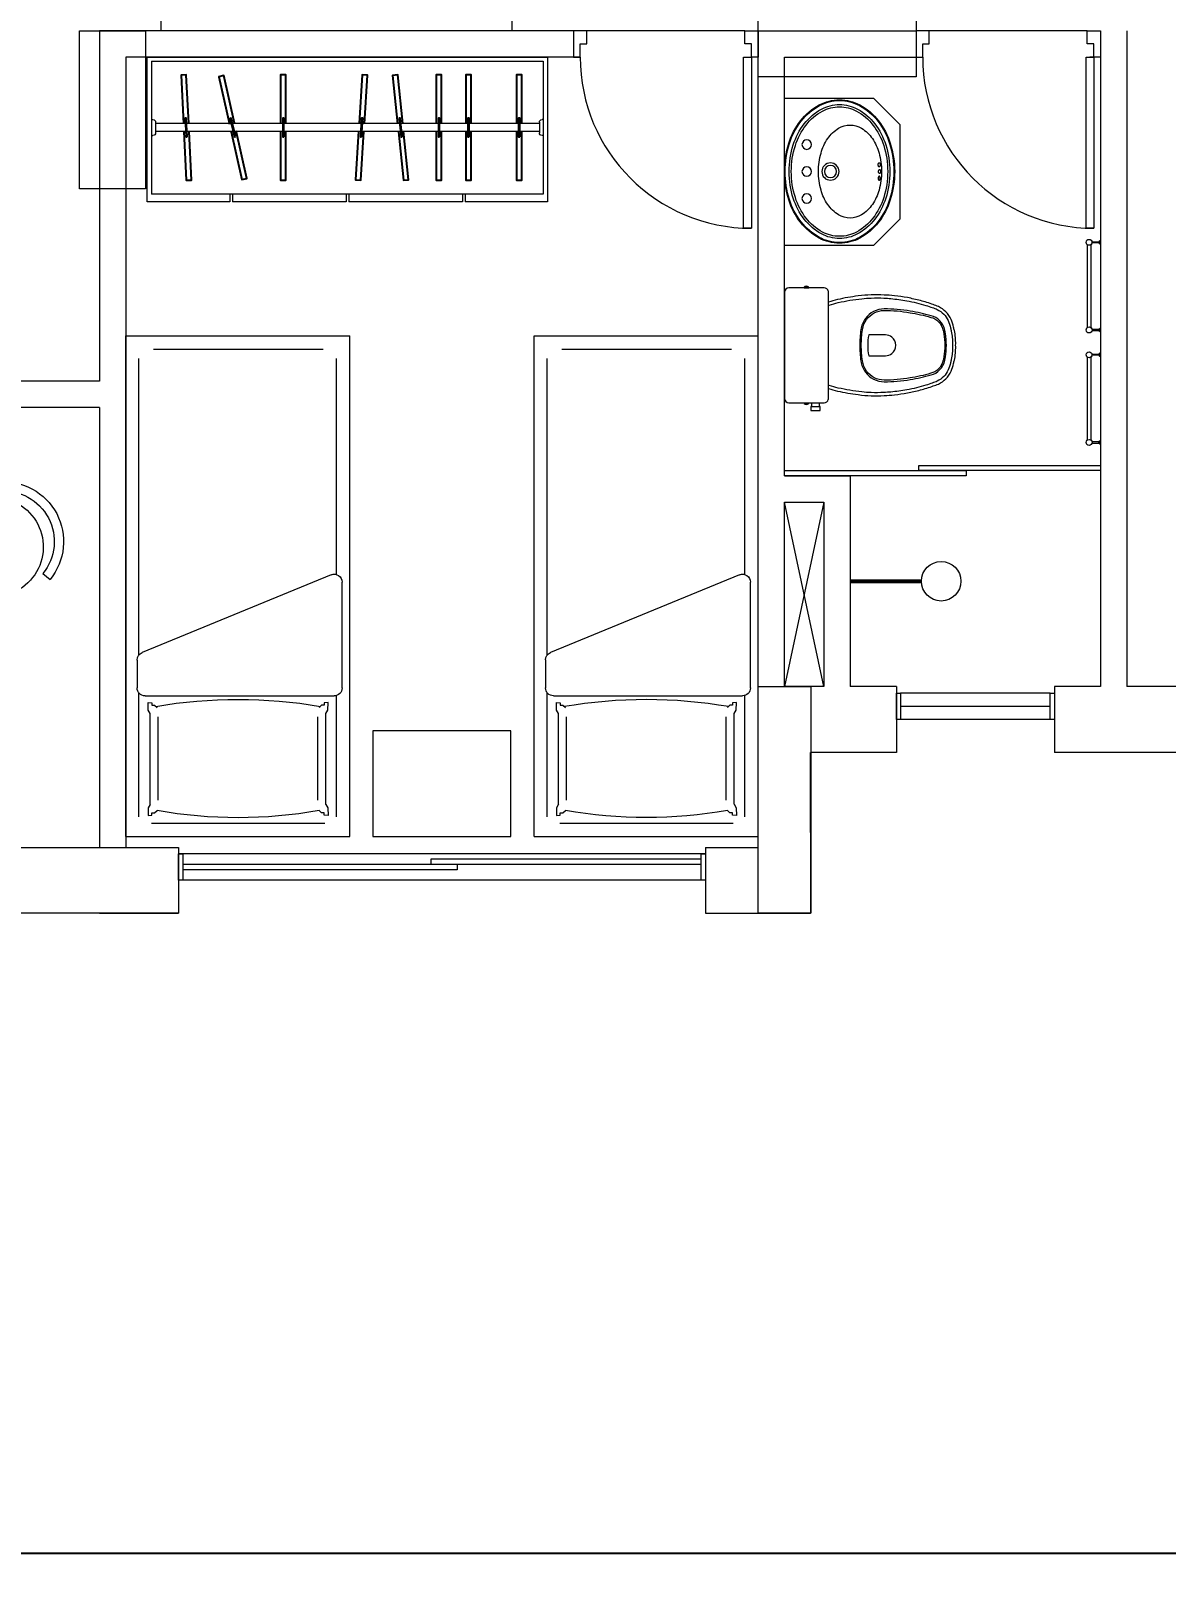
# Model space of a CAD drawing. Header units: millimetres. Extents: x 2878 to 6301, y 540 to 1980.
# Drawn here: x 2933.94 to 2938.25, y 819.73 to 825.56 of the extents above; entities that cross this region are included whole.
import ezdxf

# ---------------------------------------------------------------- set-up
doc = ezdxf.new("R2010")
doc.units = ezdxf.units.MM
doc.header["$LTSCALE"] = 4
for name, color, linetype, lineweight in [('ALVENARIA', 4, 'Continuous', 20), ('COTAS', 35, 'Continuous', 5), ('JANELA', 2, 'Continuous', 20), ('PILAR', 1, 'Continuous', 5), ('PORTA', 2, 'Continuous', 20), ('SOLEIRA', 1, 'Continuous', 5)]:
    doc.layers.add(name, color=color, linetype=linetype, lineweight=lineweight)
doc.layers.add('LAY01', color=7, linetype='Continuous')
doc.styles.get("Standard").update_dxf_attribs({"font": 'arial.ttf'})
doc.dimstyles.new('ISO-25', dxfattribs={"dimscale": 0, "dimtxt": 0.1, "dimasz": 0.05, "dimexe": 0.05, "dimexo": 0.2, "dimgap": 0.01, "dimtad": 1, "dimzin": 4, "dimdsep": 46, "dimtxsty": 'Standard', "dimblk": 'OBLIQUE', "dimcen": 0.1, "dimdle": 0.05, "dimclrt": 256, "dimadec": 0, "dimazin": 0, "dimtfac": 1, "dimtix": 1, "dimtofl": 0, "dimtmove": 0, "dimatfit": 3, "dimfxl": 1, "dimtfillclr": 256, "dimarcsym": 0})

# ---------------------------------------------------------------- blocks, each defined once
blk = doc.blocks.new('Pia22')
at = {"layer": 'COTAS'}
for points in [[(0, -0.409, 0.077226), (0.1047, -0.3927, 0.087001), (0.1881, -0.3491, 0.105687), (0.247, -0.2798, 0.12418), (0.266, -0.2045, 0.12418), (0.247, -0.1292, 0.105687), (0.1881, -0.0599, 0.087001), (0.1047, -0.0163, 0.077226), (0, 0, 0.077226), (-0.1047, -0.0163, 0.087001), (-0.1881, -0.0599, 0.105687), (-0.247, -0.1292, 0.12418), (-0.266, -0.2045, 0.12418), (-0.247, -0.2798, 0.105687), (-0.1881, -0.3491, 0.087001), (-0.1047, -0.3927, 0.077226)], [(0, -0.4062, 0.077226), (0.1038, -0.3901, 0.087001), (0.1864, -0.3469, 0.105687), (0.2445, -0.2785, 0.12418), (0.2632, -0.2045, 0.12418), (0.2445, -0.1305, 0.105687), (0.1864, -0.0621, 0.087001), (0.1038, -0.0189, 0.077226), (0, -0.0028, 0.077226), (-0.1038, -0.0189, 0.087001), (-0.1864, -0.0621, 0.105687), (-0.2445, -0.1305, 0.12418), (-0.2632, -0.2045, 0.12418), (-0.2445, -0.2785, 0.105687), (-0.1864, -0.3469, 0.087001), (-0.1038, -0.3901, 0.077226)], [(0, -0.3912, 0.077226), (0.0993, -0.3758, 0.087001), (0.1772, -0.335, 0.105687), (0.2313, -0.2714, 0.12418), (0.2482, -0.2045, 0.12418), (0.2313, -0.1376, 0.105687), (0.1772, -0.074, 0.087001), (0.0993, -0.0332, 0.077226), (0, -0.0178, 0.077226), (-0.0993, -0.0332, 0.087001), (-0.1772, -0.074, 0.105687), (-0.2313, -0.1376, 0.12418), (-0.2482, -0.2045, 0.12418), (-0.2313, -0.2714, 0.105687), (-0.1772, -0.335, 0.087001), (-0.0993, -0.3758, 0.077226)], [(0, -0.3832, 0.077226), (0.0968, -0.3682, 0.087001), (0.1724, -0.3286, 0.105687), (0.2243, -0.2676, 0.12418), (0.2402, -0.2045, 0.12418), (0.2243, -0.1414, 0.105687), (0.1724, -0.0804, 0.087001), (0.0968, -0.0408, 0.077226), (0, -0.0258, 0.077226), (-0.0968, -0.0408, 0.087001), (-0.1724, -0.0804, 0.105687), (-0.2243, -0.1414, 0.12418), (-0.2402, -0.2045, 0.12418), (-0.2243, -0.2676, 0.105687), (-0.1724, -0.3286, 0.087001), (-0.0968, -0.3682, 0.077226)], [(0, -0.3605, 0.068578), (0.0686, -0.3511, 0.0807), (0.122, -0.3262, 0.107046), (0.1606, -0.2857, 0.137927), (0.1725, -0.2435, 0.137927), (0.1606, -0.2013, 0.107046), (0.122, -0.1608, 0.0807), (0.0686, -0.1359, 0.068578), (0, -0.1265, 0.068578), (-0.0686, -0.1359, 0.0807), (-0.122, -0.1608, 0.107046), (-0.1606, -0.2013, 0.137927), (-0.1725, -0.2435, 0.137927), (-0.1606, -0.2857, 0.107046), (-0.122, -0.3262, 0.0807), (-0.0686, -0.3511, 0.068578)], [(-0.025, -0.3555, 0.051763), (-0.022, -0.3552, 0.065619), (-0.0197, -0.3544, 0.104501), (-0.018, -0.353, 0.173031), (-0.0175, -0.3517, 0.173031), (-0.018, -0.3504, 0.104501), (-0.0197, -0.349, 0.065619), (-0.022, -0.3482, 0.051763), (-0.025, -0.3479, 0.051763), (-0.028, -0.3482, 0.065619), (-0.0303, -0.349, 0.104501), (-0.032, -0.3504, 0.173031), (-0.0325, -0.3517, 0.173031), (-0.032, -0.353, 0.104501), (-0.0303, -0.3544, 0.065619), (-0.028, -0.3552, 0.051763)], [(0, -0.3568, 0.051763), (0.003, -0.3565, 0.065619), (0.0053, -0.3557, 0.104501), (0.007, -0.3543, 0.173031), (0.0075, -0.353, 0.173031), (0.007, -0.3517, 0.104501), (0.0053, -0.3503, 0.065619), (0.003, -0.3495, 0.051763), (0, -0.3492, 0.051763), (-0.003, -0.3495, 0.065619), (-0.0053, -0.3503, 0.104501), (-0.007, -0.3517, 0.173031), (-0.0075, -0.353, 0.173031), (-0.007, -0.3543, 0.104501), (-0.0053, -0.3557, 0.065619), (-0.003, -0.3565, 0.051763)], [(0.025, -0.3555, -0.051763), (0.022, -0.3552, -0.065619), (0.0197, -0.3544, -0.104501), (0.018, -0.353, -0.173031), (0.0175, -0.3517, -0.173031), (0.018, -0.3504, -0.104501), (0.0197, -0.349, -0.065619), (0.022, -0.3482, -0.051763), (0.025, -0.3479, -0.051763), (0.028, -0.3482, -0.065619), (0.0303, -0.349, -0.104501), (0.032, -0.3504, -0.173031), (0.0325, -0.3517, -0.173031), (0.032, -0.353, -0.104501), (0.0303, -0.3544, -0.065619), (0.028, -0.3552, -0.051763)]]:
    blk.add_lwpolyline(points, format="xyb", close=True, dxfattribs=at)
for centre, radius in [((-0.1, -0.083), 0.0177), ((0, -0.083), 0.0177), ((0.1, -0.083), 0.0177), ((0, -0.171), 0.032), ((0, -0.171), 0.0225)]:
    blk.add_circle(centre, radius, dxfattribs=at)
blk = doc.blocks.new('01Chuv_p')
at = {"const_width": 0.015}
blk.add_lwpolyline([(-0.27, 0), (0, 0)], dxfattribs=at)
blk.add_circle((-0.345, 0), 0.075)
blk = doc.blocks.new('P70D')
for points in [[(-0.025, 0.15), (-0.025, 0.8), (-0.055, 0.8), (-0.055, 0.15)], [(-0.7, 0.15), (-0.675, 0.15), (-0.675, 0.1), (-0.65, 0.1), (-0.65, 0.05), (-0.7, 0.05)], [(0, 0.15), (-0.025, 0.15), (-0.025, 0.1), (-0.05, 0.1), (-0.05, 0.05), (0, 0.05)]]:
    blk.add_lwpolyline(points, close=True)
blk = doc.blocks.new('MESA2LUG')
at = {"layer": 'COTAS'}
for p, q in [((-0.2166, 0.6293), (-0.1784, 0.6134)), ((0.2356, 0.6134), (0.2739, 0.6293)), ((-0.2739, -0.6039), (-0.2356, -0.588)), ((0.1784, -0.588), (0.2166, -0.6039))]:
    blk.add_line(p, q, dxfattribs=at)
for radius in [0.483, 0.414]:
    blk.add_circle((0, 0.0127), radius, dxfattribs=at)
for centre, radius, start, end in [((0.0286, 0.5271), 0.2657, 22.61987, 157.38013), ((0.0286, 0.4754), 0.2208, 347.92539, 184.99004), ((0.0286, 0.5271), 0.2242, 22.61986, 157.38014), ((-0.0286, -0.45), 0.2208, 167.92539, 4.99004), ((-0.0286, -0.5017), 0.2657, 202.61987, 337.38013), ((-0.0286, -0.5017), 0.2243, 202.61986, 337.38014)]:
    blk.add_arc(centre, radius, start, end, dxfattribs=at)
blk = doc.blocks.new('VASO_P11')
for points in [[(0, -0.17), (0.205, -0.17, 0.059373), (0.2098, -0.1695, 0.333509), (0.222, -0.154), (0.222, -0.1355), (0.222, -0.1045), (0.222, -0.094), (0.2248, -0.094, 0.252251), (0.2251, -0.0939, 0.160103), (0.228, -0.085, 0.160103), (0.2251, -0.0761, 0.252251), (0.2248, -0.076), (0.222, -0.076), (0.222, -0.017, 0.327853), (0.2069, -0.0003, 0.087637), (0.2038, 0), (0, 0), (-0.2038, 0, 0.087637), (-0.2069, -0.0003, 0.327853), (-0.222, -0.017), (-0.222, -0.076), (-0.2248, -0.076, 0.252251), (-0.2251, -0.0761, 0.160103), (-0.228, -0.085, 0.160103), (-0.2251, -0.0939, 0.252251), (-0.2248, -0.094), (-0.222, -0.094), (-0.222, -0.1045), (-0.236, -0.1045), (-0.236, -0.102), (-0.252, -0.102), (-0.252, -0.12), (-0.252, -0.138), (-0.236, -0.138), (-0.236, -0.1355), (-0.222, -0.1355), (-0.222, -0.154, 0.333509), (-0.2098, -0.1695, 0.059373), (-0.205, -0.17)], [(0, -0.291, 0.041331), (-0.0608, -0.2956, 0.129345), (-0.1036, -0.3127, 0.234638), (-0.1405, -0.385, 0.044666), (-0.1319, -0.486, 0.031515), (-0.1138, -0.5665, 0.151063), (-0.0952, -0.5993, 0.148094), (-0.0588, -0.6192, 0.031073), (-0.0451, -0.6214, 0.035055), (0, -0.6255, 0.035055), (0.0451, -0.6214, 0.031073), (0.0588, -0.6192, 0.148094), (0.0952, -0.5993, 0.151063), (0.1138, -0.5665, 0.031515), (0.1319, -0.486, 0.044666), (0.1405, -0.385, 0.234638), (0.1036, -0.3127, 0.129345), (0.0608, -0.2956, 0.041331)], [(0, -0.297, -0.041434), (0.06, -0.3015, -0.129651), (0.1, -0.3175, -0.234583), (0.1345, -0.385, -0.044678), (0.126, -0.485, -0.031614), (0.108, -0.565, -0.152477), (0.091, -0.595, -0.148725), (0.0575, -0.6134, -0.031624), (0.0444, -0.6155, -0.035113), (0, -0.6195, -0.035113), (-0.0444, -0.6155, -0.031624), (-0.0575, -0.6134, -0.148725), (-0.091, -0.595, -0.152477), (-0.108, -0.565, -0.031614), (-0.126, -0.485, -0.044678), (-0.1345, -0.385, -0.234583), (-0.1, -0.3175, -0.129651), (-0.06, -0.3015, -0.041434)], [(-0.04, -0.391, 0.164444), (-0.032, -0.415, 0.245936), (0, -0.43, 0.245936), (0.032, -0.415, 0.164444), (0.04, -0.391), (0.04, -0.326, 0.108885), (-0.04, -0.326)]]:
    blk.add_lwpolyline(points, format="xyb", close=True)
for points in [[(-0.236, -0.1045), (-0.236, -0.12), (-0.236, -0.1355)], [(-0.2245, -0.093), (-0.2245, -0.085), (-0.2245, -0.077)], [(-0.222, -0.076), (-0.222, -0.094)], [(-0.222, -0.1045), (-0.222, -0.1355)], [(0.222, -0.076), (0.222, -0.094)], [(0.2245, -0.093), (0.2245, -0.085), (0.2245, -0.077)]]:
    blk.add_lwpolyline(points)
for points in [[(-0.167, -0.17, -0.003882), (-0.1765, -0.205, 0.024258), (-0.1905, -0.285, 0.02486), (-0.1945, -0.335, 0.033324), (-0.194, -0.385, 0.02486), (-0.191, -0.425, 0.012268), (-0.184, -0.475, 0.015806), (-0.1725, -0.525, 0.026699), (-0.157, -0.575, 0.021919), (-0.1495, -0.595, 0.174675), (-0.1, -0.6435, 0.045452), (-0.07, -0.653, 0.022856), (-0.0571, -0.6562, 0.041289), (-0.0304, -0.6602, 0.052091), (-0.0228, -0.6606, 0.04333), (0, -0.661, 0.04333), (0.0228, -0.6606, 0.052091), (0.0304, -0.6602, 0.041289), (0.0571, -0.6562, 0.022856), (0.07, -0.653, 0.045452), (0.1, -0.6435, 0.174675), (0.1495, -0.595, 0.021919), (0.157, -0.575, 0.026699), (0.1725, -0.525, 0.015806), (0.184, -0.475, 0.012268), (0.191, -0.425, 0.02486), (0.194, -0.385, 0.033324), (0.1945, -0.335, 0.02486), (0.1905, -0.285, 0.024258), (0.1765, -0.205, -0.003882), (0.167, -0.17)], [(0.1554, -0.1731, 0.003849), (0.1649, -0.2079, -0.027799), (0.18, -0.2984, -0.018883), (0.1825, -0.3355, -0.033646), (0.182, -0.3844, -0.016781), (0.1805, -0.4106, -0.015438), (0.1722, -0.4729, -0.023716), (0.154, -0.5465, -0.013571), (0.1457, -0.5711, -0.02186), (0.1386, -0.59, -0.173345), (0.0952, -0.6325, -0.045814), (0.067, -0.6414, -0.024058), (0.0546, -0.6444, -0.042614), (0.029, -0.6482, -0.066108), (0.0226, -0.6485, -0.047154), (0, -0.649, -0.047154), (-0.0226, -0.6485, -0.066108), (-0.029, -0.6482, -0.042614), (-0.0546, -0.6444, -0.024058), (-0.067, -0.6414, -0.045814), (-0.0952, -0.6325, -0.173345), (-0.1386, -0.59, -0.02186), (-0.1457, -0.5711, -0.013571), (-0.154, -0.5465, -0.023716), (-0.1722, -0.4729, -0.015438), (-0.1805, -0.4106, -0.016781), (-0.182, -0.3844, -0.033646), (-0.1825, -0.3355, -0.018883), (-0.18, -0.2984, -0.027799), (-0.1649, -0.2079, 0.003849), (-0.1554, -0.1731)]]:
    blk.add_lwpolyline(points, format="xyb")
blk = doc.blocks.new('*X95')
at = {"color": 0}
for p, q in [((18.205, 3.1079), (18.2054, 3.1081)), ((18.205, 3.1044), (18.209, 3.1067)), ((18.205, 3.1009), (18.209, 3.1032)), ((18.205, 3.0975), (18.209, 3.0998)), ((18.205, 3.094), (18.209, 3.0963)), ((18.205, 3.0905), (18.209, 3.0928)), ((18.205, 3.0871), (18.209, 3.0894)), ((18.205, 3.0836), (18.209, 3.0859)), ((18.205, 3.0801), (18.209, 3.0825)), ((18.205, 3.0767), (18.209, 3.079)), ((18.205, 3.0732), (18.209, 3.0755)), ((18.205, 3.0698), (18.209, 3.0721)), ((18.205, 3.0663), (18.209, 3.0686)), ((18.205, 3.0628), (18.209, 3.0651)), ((18.205, 3.0594), (18.209, 3.0617)), ((18.205, 3.0559), (18.209, 3.0582)), ((18.205, 3.0524), (18.209, 3.0547)), ((18.205, 3.049), (18.209, 3.0513)), ((18.205, 3.0455), (18.209, 3.0478)), ((18.205, 3.042), (18.209, 3.0443)), ((18.205, 3.0386), (18.209, 3.0409)), ((18.2081, 3.0369), (18.209, 3.0374))]:
    blk.add_line(p, q, dxfattribs=at)
blk = doc.blocks.new('CAB')
at = {"layer": 'LAY01'}
for points in [[(-0.01, 0.015), (-0.01, 0.2), (0.01, 0.2), (0.01, 0.015)], [(0.01, -0.015), (0.01, -0.2), (-0.01, -0.2), (-0.01, -0.015)]]:
    blk.add_lwpolyline(points, dxfattribs=at)
blk.add_lwpolyline([(-0.002, -0.0356), (-0.002, 0.0356), (0.002, 0.0356), (0.002, -0.0356)], close=True, dxfattribs=at)
blk.add_blockref('*X95', (-18.207, -3.0725), dxfattribs=at)
blk = doc.blocks.new('ARMARIO5')
for p, q in [((0.115, -0.015), (0.115, -0.52)), ((1.6017, -0.015), (0.115, -0.015)), ((1.6017, -0.015), (1.6017, -0.52)), ((0.115, -0.2375), (0.12, -0.2375)), ((0.13, -0.2475), (0.13, -0.2875)), ((0.13, -0.2525), (1.5867, -0.2525)), ((0.13, -0.2825), (1.5867, -0.2825)), ((1.5867, -0.2475), (1.5867, -0.2875)), ((1.6017, -0.2375), (1.5967, -0.2375)), ((0.115, -0.2975), (0.12, -0.2975)), ((1.6017, -0.2975), (1.5967, -0.2975)), ((0.115, -0.52), (1.6017, -0.52)), ((0.4117, -0.52), (0.4117, -0.55)), ((0.4217, -0.52), (0.4217, -0.55)), ((0.8533, -0.52), (0.8533, -0.55)), ((0.8633, -0.52), (0.8633, -0.55)), ((1.295, -0.52), (1.295, -0.55)), ((1.305, -0.52), (1.305, -0.55)), ((0.0994, -0.55), (0.4117, -0.55)), ((0.4217, -0.55), (0.8533, -0.55)), ((0.8633, -0.55), (1.295, -0.55)), ((1.305, -0.55), (1.619, -0.55))]:
    blk.add_line(p, q)
blk.add_lwpolyline([(1.619, -0.55), (1.619, 0), (0.0994, 0), (0.0994, -0.55)])
for centre, start, end in [((0.12, -0.2475), 0, 90), ((0.12, -0.2875), 270, 0), ((1.5967, -0.2475), 90, 180), ((1.5967, -0.2875), 180, 270)]:
    blk.add_arc(centre, 0.01, start, end)
for p in [(0.2067, -0.2675), (0.399, -0.2675), (0.5115, -0.2675), (1.1024, -0.2675)]:
    blk.add_blockref('CAB', p)
for p, rotation in [((0.6569, -0.2675), 354.0893786921447), ((0.805, -0.2675), 3.656534792935252), ((1.2937, -0.2675), 347.3364767990632), ((1.4704, -0.2675), 357.2102617145848)]:
    blk.add_blockref('CAB', p, dxfattribs=dict(rotation=rotation))
blk = doc.blocks.new('CAMADESO')
for p, q in [((-0.0021, 1.8725), (-0.0021, -0.0275)), ((-0.0021, 1.8725), (0.8479, 1.8725)), ((0.8479, 1.8725), (0.8479, -0.0275)), ((0.095, 1.8225), (0.7529, 1.8225)), ((0.0479, 1.7976), (0.0479, 1.328)), ((0.0823, 1.7934), (0.0965, 1.7917)), ((0.0831, 1.7641), (0.0823, 1.7934)), ((0.0907, 1.7507), (0.0831, 1.7641)), ((0.0907, 1.7507), (0.0907, 1.4063)), ((0.0965, 1.7917), (0.0965, 1.7833)), ((0.0965, 1.7833), (0.1066, 1.7825)), ((0.1066, 1.7825), (0.1166, 1.7741)), ((0.7413, 1.7825), (0.7313, 1.7741)), ((0.7514, 1.7833), (0.7413, 1.7825)), ((0.7656, 1.7934), (0.7514, 1.7917)), ((0.7514, 1.7917), (0.7514, 1.7833)), ((0.7572, 1.7507), (0.7648, 1.7641)), ((0.7572, 1.7507), (0.7572, 1.4063)), ((0.7648, 1.7641), (0.7656, 1.7934)), ((0.7979, 1.7977), (0.7979, 1.3373)), ((0.1206, 1.7346), (0.1206, 1.4188)), ((0.7273, 1.7346), (0.7273, 1.4188)), ((0.0907, 1.4063), (0.0831, 1.3929)), ((0.7572, 1.4063), (0.7648, 1.3929)), ((0.0831, 1.3929), (0.0823, 1.3636)), ((0.0823, 1.3636), (0.0965, 1.3653)), ((0.0965, 1.3737), (0.1066, 1.3745)), ((0.0965, 1.3653), (0.0965, 1.3737)), ((0.1066, 1.3745), (0.1166, 1.3828)), ((0.7413, 1.3745), (0.7313, 1.3828)), ((0.7514, 1.3737), (0.7413, 1.3745)), ((0.7514, 1.3653), (0.7514, 1.3737)), ((0.7656, 1.3636), (0.7514, 1.3653)), ((0.7648, 1.3929), (0.7656, 1.3636)), ((0.041, 1.2027), (0.041, 1.3088)), ((0.071, 1.3388), (0.7886, 1.3388)), ((0.8186, 1.3088), (0.8186, 0.9071)), ((0.0479, 1.1835), (0.0479, 0.0581)), ((0.7779, 0.8791), (0.0602, 1.1747)), ((0.7979, 0.8786), (0.7979, 0.0581)), ((0.1036, 0.0225), (0.747, 0.0225)), ((-0.0021, -0.0275), (0.8479, -0.0275))]:
    blk.add_line(p, q)
for centre, radius, start, end in [((0.4239, 0.0469), 1.7544, 79.90998, 100.09002), ((0.4239, 3.2024), 1.8503, 260.28048, 279.71952), ((0.071, 1.3088), 0.03, 90, 180), ((0.7886, 1.3088), 0.03, 0, 90), ((0.071, 1.2027), 0.03, 180, 248.94125), ((0.7886, 0.9071), 0.03, 248.94125, 0)]:
    blk.add_arc(centre, radius, start, end)
blk = doc.blocks.new('BATH_towel_013')
for points in [[(-0.001, 0.421), (-0.001, 0.382), (0.004, 0.382), (0.004, 0.421)], [(0.014, 0.406), (0.014, 0.397), (0.072, 0.397), (0.072, 0.406)], [(-0.001, -0.381), (-0.001, -0.342), (0.004, -0.342), (0.004, -0.381)], [(0.014, -0.366), (0.014, -0.357), (0.072, -0.357), (0.072, -0.366)]]:
    blk.add_lwpolyline(points, close=True)
for points in [[(0.085, -0.339), (0.085, 0.379)], [(0.113, 0.379), (0.113, -0.339)]]:
    blk.add_lwpolyline(points)
for centre in [(0.099, 0.401), (0.099, -0.361)]:
    blk.add_circle(centre, 0.026)
for centre in [(0.001, 0.401), (0.001, -0.361)]:
    blk.add_arc(centre, 0.013, 281.9596, 78.0404)
blk = doc.blocks.new('PILAR')
at = {"layer": 'PILAR', "ltscale": 0.01}
blk.add_lwpolyline([(-0.15, 0), (0.1, 0), (0.1, -0.6), (-0.15, -0.6)], close=True, dxfattribs=at)
blk = doc.blocks.new('_Oblique')
at = {"color": 0, "linetype": 'ByBlock', "lineweight": -2}
blk.add_line((-0.5, -0.5), (0.5, 0.5), dxfattribs=at)
blk = doc.blocks.new('*D545')
at = {"layer": 'COTAS', "color": 0, "lineweight": -2, "transparency": 16777216}
for p, q in [((2907.4441, 822.0053), (2907.4441, 819.7264)), ((2952.7953, 822.0053), (2952.7953, 819.7264)), ((2907.3941, 819.7764), (2952.8453, 819.7764))]:
    blk.add_line(p, q, dxfattribs=at)
at = {"layer": 'Defpoints', "color": 0, "transparency": 16777216}
for p in [(2907.4441, 822.2053), (2952.7953, 822.2053), (2952.7953, 819.7764)]:
    blk.add_point(p, dxfattribs=at)
at = {"layer": 'COTAS', "color": 0, "lineweight": -2, "transparency": 16777216, "xscale": 0.05, "yscale": 0.05, "zscale": 0.05, "rotation": 180}
blk.add_blockref('_Oblique', (2907.4441, 819.7764), dxfattribs=at)
at = {"layer": 'COTAS', "color": 0, "lineweight": -2, "transparency": 16777216, "xscale": 0.05, "yscale": 0.05, "zscale": 0.05}
blk.add_blockref('_Oblique', (2952.7953, 819.7764), dxfattribs=at)
at = {"layer": 'COTAS', "transparency": 16777216, "insert": (2930.0532, 819.8375), "char_height": 0.1, "attachment_point": 5}
blk.add_mtext('45.35', dxfattribs=at)

msp = doc.modelspace()

# ---------------------------------------------------------------- linework, layer by layer
at = {"layer": 'ALVENARIA'}
for p, q in [((2936.0049, 825.5556), (2934.2049, 825.5555)), ((2934.2049, 825.5555), (2934.205, 824.2255)), ((2938.1049, 825.5557), (2938.105, 823.0657)), ((2936.0299, 825.4556), (2934.3049, 825.4555)), ((2934.3049, 825.4555), (2934.3051, 822.4555)), ((2936.7051, 822.4556), (2936.7049, 825.4556)), ((2936.8049, 823.8657), (2936.8049, 825.4557)), ((2936.8049, 825.4557), (2937.3049, 825.4557)), ((2938.0049, 825.4557), (2938.005, 823.0657)), ((2934.205, 824.2254), (2933.755, 824.2254)), ((2934.205, 824.1255), (2933.755, 824.1255)), ((2934.205, 824.1255), (2934.2051, 822.4555)), ((2937.2301, 823.0657), (2937.0551, 823.0657)), ((2938.005, 823.0657), (2937.8301, 823.0657)), ((2937.2301, 822.8157), (2936.9047, 822.8157)), ((2936.9051, 822.2057), (2936.9047, 822.8157)), ((2938.7, 822.8158), (2937.83, 822.8157)), ((2934.3051, 822.4555), (2934.5051, 822.4555)), ((2936.5051, 822.4556), (2936.7051, 822.4556)), ((2934.2051, 822.2055), (2934.5051, 822.2055)), ((2936.5051, 822.2056), (2936.9047, 822.2056))]:
    msp.add_line(p, q, dxfattribs=at)
at = {"layer": 'ALVENARIA', "ltscale": 0.03}
msp.add_line((2936.7049, 825.5557), (2937.3049, 825.5557), dxfattribs=at)
at = {"layer": 'ALVENARIA', "ltscale": 0.01}
for p, q in [((2938.0049, 825.4557), (2937.9649, 825.4557)), ((2938.7, 823.0658), (2938.105, 823.0657))]:
    msp.add_line(p, q, dxfattribs=at)
at = {"layer": 'ALVENARIA', "ltscale": 200}
for p, q in [((2936.805, 823.8656), (2937.055, 823.8657)), ((2937.055, 823.8657), (2937.0551, 823.0657)), ((2937.2301, 823.0657), (2937.2301, 822.8157)), ((2937.8301, 823.0657), (2937.8301, 822.8157)), ((2934.5051, 822.4555), (2934.5051, 822.2055)), ((2936.5051, 822.4556), (2936.5051, 822.2056))]:
    msp.add_line(p, q, dxfattribs=at)
at = {"layer": 'COTAS', "ltscale": 0.01}
for p, q in [((2936.955, 823.7657), (2936.805, 823.0657)), ((2936.955, 823.0657), (2936.805, 823.7657))]:
    msp.add_line(p, q, dxfattribs=at)
at = {"layer": 'COTAS', "ltscale": 0.03}
for p, q in [((2937.8139, 822.9907), (2937.2462, 822.9907)), ((2935.4632, 822.4106), (2935.4632, 822.3906)), ((2935.5632, 822.3906), (2935.5632, 822.3706))]:
    msp.add_line(p, q, dxfattribs=at)
at = {"layer": 'COTAS', "ltscale": 200}
for p, q in [((2936.4889, 822.4106), (2935.4632, 822.4106)), ((2935.5132, 822.3906), (2934.5213, 822.3905)), ((2935.5632, 822.3706), (2934.5213, 822.3705)), ((2936.4889, 822.3906), (2935.5132, 822.3906))]:
    msp.add_line(p, q, dxfattribs=at)
at = {"layer": 'COTAS', "color": 3}
msp.add_lwpolyline([(2935.7699, 825.7704), (2935.7699, 825.5556), (2934.4399, 825.5556), (2934.4399, 825.7683)], dxfattribs=at)
at = {"layer": 'COTAS'}
for points in [[(2936.8048, 825.2998), (2937.143, 825.2998), (2937.243, 825.1998), (2937.243, 824.8398), (2937.143, 824.7398), (2936.8048, 824.7398)], [(2937.495, 823.8657), (2936.805, 823.8657), (2936.805, 823.8857), (2937.495, 823.8857)], [(2938.005, 823.8857), (2937.315, 823.8857), (2937.315, 823.9057), (2938.005, 823.9057)]]:
    msp.add_lwpolyline(points, close=True, dxfattribs=at)
at = {"layer": 'COTAS', "ltscale": 200}
msp.add_lwpolyline([(2936.955, 823.7657), (2936.955, 823.0657), (2936.805, 823.0657), (2936.805, 823.7657)], close=True, dxfattribs=at)
at = {"layer": 'COTAS', "ltscale": 0.01}
msp.add_lwpolyline([(2935.7669, 822.8973), (2935.2433, 822.8973), (2935.2433, 822.497), (2935.7669, 822.497)], close=True, dxfattribs=at)
at = {"layer": 'JANELA', "ltscale": 0.03}
for p, q in [((2937.8139, 823.0407), (2937.2462, 823.0407)), ((2937.8139, 822.9407), (2937.2462, 822.9407))]:
    msp.add_line(p, q, dxfattribs=at)
at = {"layer": 'JANELA', "ltscale": 200}
for p, q in [((2936.5051, 822.4306), (2934.5051, 822.4305)), ((2936.5051, 822.3306), (2934.5051, 822.3305))]:
    msp.add_line(p, q, dxfattribs=at)
at = {"layer": 'JANELA', "ltscale": 0.03}
for points in [[(2937.2301, 823.0407), (2937.2462, 823.0407), (2937.2462, 822.9407), (2937.2301, 822.9407)], [(2937.8139, 823.0407), (2937.8301, 823.0407), (2937.8301, 822.9407), (2937.8139, 822.9407)], [(2934.5051, 822.4305), (2934.5213, 822.4305), (2934.5213, 822.3305), (2934.5051, 822.3305)], [(2936.4889, 822.4306), (2936.5051, 822.4306), (2936.5051, 822.3306), (2936.4889, 822.3306)]]:
    msp.add_lwpolyline(points, close=True, dxfattribs=at)
at = {"layer": 'PILAR', "color": 1, "ltscale": 0.01}
msp.add_lwpolyline([(2936.7051, 823.0657), (2936.9051, 823.0657), (2936.9051, 822.2057), (2936.7051, 822.2057)], close=True, dxfattribs=at)
at = {"layer": 'PORTA', "ltscale": 9}
for centre in [(2936.6799, 825.4556), (2937.9799, 825.4557)]:
    msp.add_arc(centre, 0.65, 180, 270, dxfattribs=at)
at = {"layer": 'SOLEIRA', "ltscale": 0.03}
for p, q in [((2936.6549, 825.5556), (2936.0549, 825.5556)), ((2937.9549, 825.5557), (2937.3549, 825.5557))]:
    msp.add_line(p, q, dxfattribs=at)

# ---------------------------------------------------------------- block references
at = {"layer": 'COTAS'}
for p, rotation in [((2937.3049, 825.4807), 269.9999999999999), ((2934.2299, 824.9555), 180), ((2933.9051, 822.3555), 90.00000000000001)]:
    msp.add_blockref('PILAR', p, dxfattribs=dict(at, rotation=rotation))
at = {"layer": 'COTAS', "ltscale": 0.01, "extrusion": (0, 0, -1), "zscale": -1}
msp.add_blockref('ARMARIO5', (-2936.0049, 825.4556), dxfattribs=at)
at = {"layer": 'COTAS', "color": 3, "extrusion": (0, 0, -1), "xscale": 1.024, "yscale": 1.024, "zscale": -1.024, "rotation": 270}
msp.add_blockref('Pia22', (-2936.8048, 825.0211), dxfattribs=at)
at = {"layer": 'COTAS', "color": 3, "xscale": 0.4366151978494348, "yscale": 0.4366151978494348, "zscale": 0.4366151978494348, "rotation": 180}
for p in [(2938.0048, 824.5947), (2938.0048, 824.1678)]:
    msp.add_blockref('BATH_towel_013', p, dxfattribs=at)
at = {"layer": 'COTAS', "xscale": 0.9833585476547761, "yscale": 0.9833585476547761, "zscale": 0.9833585476547761, "rotation": 90}
msp.add_blockref('VASO_P11', (2936.8049, 824.3614), dxfattribs=at)
at = {"layer": 'COTAS', "ltscale": 0.01, "extrusion": (0, 0, -1), "zscale": -1, "rotation": 180}
for p in [(-2934.3072, 824.3694), (-2935.8572, 824.3696)]:
    msp.add_blockref('CAMADESO', p, dxfattribs=at)
at = {"layer": 'COTAS', "extrusion": (0, 0, -1), "xscale": 0.851542699081161, "yscale": 0.851542699081161, "zscale": -0.851542699081161, "rotation": 242.0758886484379}
msp.add_blockref('MESA2LUG', (-2933.4767, 823.3949), dxfattribs=at)
at = {"layer": 'COTAS', "color": 3, "rotation": 180}
msp.add_blockref('01Chuv_p', (2937.0551, 823.4657), dxfattribs=at)
at = {"layer": 'PORTA', "extrusion": (0, 0, -1), "zscale": -1, "rotation": 180}
for p in [(-2936.7049, 825.6056), (-2938.0049, 825.6057)]:
    msp.add_blockref('P70D', p, dxfattribs=at)

# ---------------------------------------------------------------- dimensions: what is measured, and where the dimension line sits
at = {"layer": 'COTAS'}
dim = msp.add_linear_dim(base=(2952.7953, 819.7764), p1=(2907.4441, 822.2053), p2=(2952.7953, 822.2053), dimstyle='ISO-25', override={"dimscale": 1}, dxfattribs=at)
dim.commit()
dim.dimension.update_dxf_attribs({"geometry": '*D545', "text_midpoint": (2930.0532, 819.7764), "dimtype": 160})

doc.saveas('drawing.dxf')
